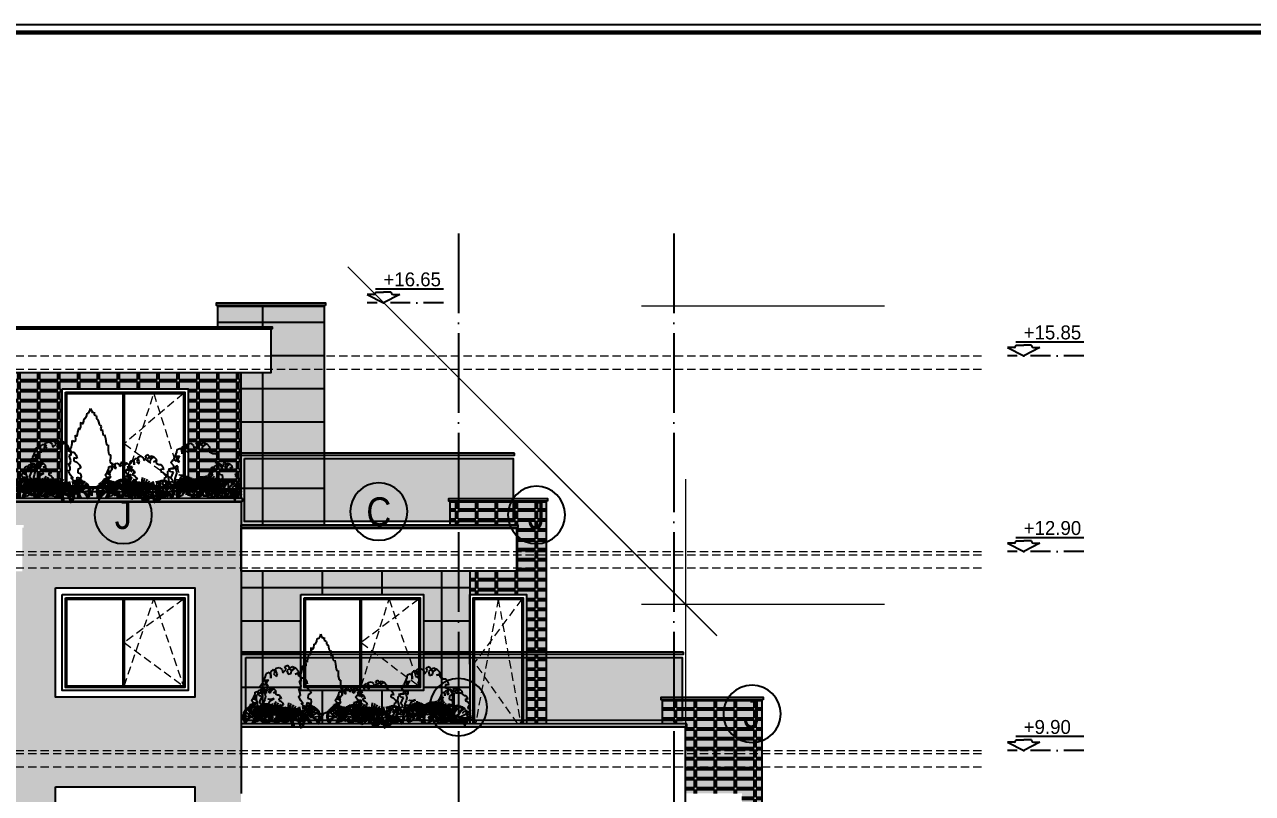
# Model space of a CAD drawing. Extents: x 9615146 to 9672346, y 4699603 to 4705703.
# Drawn here: x 9653830 to 9655681, y 4701444 to 4702603 of the extents above; entities that cross this region are included whole.
import ezdxf
from ezdxf.enums import TextEntityAlignment as Align

# ---------------------------------------------------------------- set-up
doc = ezdxf.new("R2010")
doc.units = 0
doc.header["$LTSCALE"] = 0.5
doc.header["$MEASUREMENT"] = 0
for name, pattern in [('ACAD_ISO04W100', [30, 24, -3, 0, -3]), ('DASHED', [0.75, 0.5, -0.25]), ('OSI1000', [5, 3, -1, 0, -1])]:
    doc.linetypes.add(name, pattern=pattern)
doc.layers.get('0').update_dxf_attribs({"color": 251, "linetype": 'CONTINUOUS'})
for name, color, linetype in [('_axis', 1, 'ACAD_ISO04W100'), ('_dimension_evel', 4, 'CONTINUOUS'), ('_hatch', 9, 'CONTINUOUS'), ('_hatch_construction', 252, 'CONTINUOUS'), ('_table', 3, 'CONTINUOUS'), ('_text_spesif_window', 41, 'CONTINUOUS'), ('_view', 3, 'CONTINUOUS'), ('_vista', 75, 'CONTINUOUS'), ('fasadi', 147, 'CONTINUOUS')]:
    doc.layers.add(name, color=color, linetype=linetype)
doc.layers.add('_punk', color=8, linetype='DASHED', lineweight=9)
doc.layers.add('_section', color=3, linetype='CONTINUOUS', lineweight=18)
doc.styles.add('HEB1', font='', dxfattribs={"width": 0.8, "oblique": 17})
doc.styles.get('HEB1').set_extended_font_data('HebarU Cyr')
pattern_1 = [(0, (3, 0), (30, 15), [27, -3]), (0, (3, 3), (30, 15), [27, -3]), (90, (3, 3), (-30, 15), [12, -3]), (90, (0, 3), (-30, 15), [12, -3])]

# ---------------------------------------------------------------- blocks, each defined once
blk = doc.blocks.new('rtyre')
at = {"layer": '_dimension_evel', "ltscale": 20}
for p, q in [((-21.1, 37.8), (161.6, 37.8)), ((-26, 21.9), (-43.7, 21.9)), ((-43.7, 21.9), (0, 0)), ((-21.1, 28.3), (-21.1, 26.8)), ((-21.1, 28.3), (0, 28.3)), ((21.1, 28.3), (0, 28.3)), ((43.7, 21.9), (0, 0)), ((21.1, 28.3), (21.1, 26.8)), ((26, 21.9), (43.7, 21.9))]:
    blk.add_line(p, q, dxfattribs=at)
for centre, major_axis, start_param, end_param in [((-26, 26.8), (3.46, 3.46), 3.926991, 5.497787), ((26, 26.8), (-3.46, 3.46), 0.785398, 2.356194)]:
    blk.add_ellipse(centre, major_axis=major_axis, ratio=1, start_param=start_param, end_param=end_param, dxfattribs=at)
at = {"layer": '_dimension_evel', "linetype": 'OSI1000', "ltscale": 20, "style": 'HEB1', "oblique": 360, "width": 0.8, "flags": 1}
blk.add_attdef('+12.50', (0, 44.2), '', height=42, rotation=360, dxfattribs=at)
blk = doc.blocks.new('TREE8-E')
for p, q in [((-11.26, 6.78), (-12.51, 7.9)), ((-10.72, 7.44), (-11.79, 8.73)), ((-10.09, 8), (-10.95, 9.45)), ((-8.04, 4.03), (-10.82, 7.5)), ((-8.62, 6.91), (-10, 10.02)), ((-7.19, 7.05), (-8.98, 10.44)), ((-7.42, 8.84), (-7.9, 10.7)), ((-7.42, 8.84), (-6.79, 10.78)), ((-6.94, 5.39), (-7.42, 8.84)), ((-6.94, 5.39), (-4.62, 10.43)), ((-6.11, 9.06), (-5.69, 10.69)), ((-4.54, 6.64), (-4.45, 8.81)), ((-4.45, 8.81), (-3.55, 10.05)), ((-4.32, 6), (-3.61, 8.28)), ((-3.61, 8.28), (-2.65, 9.42)), ((-3.37, 7.39), (-2.35, 9.19)), ((-3.33, 0.76), (0.33, 8.32)), ((-2.38, 7.14), (-1.43, 8.96)), ((0.67, 4.77), (0.71, 7.98)), ((3.03, 4.83), (1.24, 7.41)), ((4.3, 4.6), (2.6, 8.27)), ((4.87, 5.91), (4.09, 8.87)), ((6, 5.26), (5.67, 9.21)), ((6.98, 6.04), (7.28, 9.27)), ((-12.21, 3.59), (-13.88, 3.75)), ((-12.16, 4.44), (-13.79, 4.86)), ((-6.22, 4.47), (-13.79, 2.65)), ((-11.9, 1.94), (-13.54, 1.57)), ((-8.62, 3.89), (-13.52, 5.93)), ((-9.89, 3.59), (-13.12, 0.55)), ((-11.68, 6.05), (-13.1, 6.95)), ((-6.86, -0.04), (-8.75, 0.93)), ((-6.43, 0.55), (-8.23, 1.68)), ((-5.95, 1.11), (-7.65, 2.39)), ((-5.43, 1.62), (-7.01, 3.05)), ((-2.76, 0.04), (-6.94, 5.39)), ((-4.86, 2.09), (-6.31, 3.65)), ((-4.25, 2.5), (-5.56, 4.18)), ((-3.61, 2.86), (-4.77, 4.65)), ((-3.26, 2.93), (-4.54, 6.64)), ((-4.11, 1.77), (-3.26, 2.93)), ((-2.44, 3.89), (-3.37, 7.39)), ((-1.73, 4.24), (-2.38, 7.14)), ((-0.38, 3.93), (-1.32, 6.6)), ((-0.38, 3.93), (0.43, 6.59)), ((1.9, 3.05), (-0.38, 3.93)), ((8.96, 0.42), (0.67, 4.77)), ((1.23, 4.49), (1.23, 6.45)), ((3.35, 0.5), (1.38, 0.37)), ((3.43, 0.97), (1.45, 1.05)), ((3.55, 1.44), (1.59, 1.72)), ((3.72, 1.88), (1.8, 2.37)), ((3.93, 2.31), (1.9, 3.05)), ((4.83, 3.42), (3.03, 4.83)), ((5.2, 3.72), (4.3, 4.6)), ((6.86, 2.61), (4.33, 5.51)), ((6.02, 4.2), (4.87, 5.91)), ((6.46, 4.38), (6, 5.26)), ((9.16, 0.67), (6.19, 6.34)), ((7.4, 4.58), (6.98, 6.04)), ((8.33, 3.11), (7.54, 6.56)), ((7.99, 2.91), (9.73, 4.22)), ((8.35, 4.58), (8.22, 6.56)), ((8.64, 0.04), (12.5, 4.67)), ((8.82, 4.51), (8.9, 6.49)), ((9.28, 4.39), (9.57, 6.35)), ((9.73, 4.22), (10.22, 6.14)), ((10.16, 4.01), (10.84, 5.86)), ((10.56, 3.75), (11.43, 5.52)), ((10.93, 3.45), (11.99, 5.12)), ((11.57, 2.74), (12.95, 4.16)), ((11.84, 2.34), (13.36, 3.61)), ((12.05, 1.92), (13.7, 3.02)), ((12.23, 1.47), (13.98, 2.4)), ((12.35, 1.01), (14.19, 1.75)), ((12.43, 0.54), (14.34, 1.08))]:
    blk.add_line(p, q)
blk = doc.blocks.new('_TREE16')
for p, q in [((-29.4, 140.7), (-30.9, 132.4)), ((-30.9, 132.4), (-21.1, 131.8)), ((-28.8, 135.5), (-29.9, 127.2)), ((-22.1, 148.4), (-29.4, 140.7)), ((-21.1, 131.8), (-28.8, 135.5)), ((-13.8, 152), (-22.1, 148.4)), ((-11.8, 141.7), (-20, 147.4)), ((-20, 147.4), (-12.3, 141.7)), ((-4.5, 146.9), (-13.8, 152)), ((-12.3, 141.7), (-4.5, 146.9)), ((-10.2, 133.9), (-11.8, 141.7)), ((-2.4, 131.4), (-10.2, 133.9)), ((-1.4, 155.7), (-7.1, 147.9)), ((-7.1, 147.9), (0.7, 140.7)), ((0.7, 140.7), (-2.4, 131.4)), ((6.3, 152), (-1.4, 155.7)), ((2.7, 144.3), (6.3, 152)), ((11.5, 135.5), (2.7, 144.3)), ((13.6, 144.3), (11.5, 135.5)), ((21.9, 150), (13.6, 144.3)), ((30.2, 147.9), (21.9, 150)), ((26.5, 133.4), (34.8, 139.6)), ((29.1, 125.1), (26.5, 133.4)), ((36.9, 144.3), (28.6, 140.1)), ((28.6, 140.1), (36.9, 132.4)), ((36.9, 132.4), (29.1, 125.1)), ((34.8, 139.6), (30.2, 147.9)), ((44.6, 138.1), (36.9, 144.3)), ((44.6, 130.3), (44.6, 138.1)), ((48.8, 137), (44.6, 128.8)), ((57.1, 133.4), (48.8, 137)), ((58.1, 125.6), (57.1, 133.4)), ((-51.6, 114.3), (-53.7, 105.4)), ((-53.7, 105.4), (-45.4, 107)), ((-44.8, 99.2), (-53.1, 95.6)), ((-46.4, 122), (-51.6, 114.3)), ((-38.7, 122), (-46.4, 122)), ((-45.4, 107), (-44.8, 99.2)), ((-29.9, 127.2), (-38.7, 122)), ((44.1, 121), (44.6, 130.3)), ((44.6, 128.8), (44.1, 121)), ((60.1, 115.3), (50.8, 116.3)), ((50.8, 116.3), (56, 108)), ((51.4, 98.7), (56.5, 107)), ((59.1, 103.9), (51.4, 98.7)), ((56, 108), (63.8, 101.3)), ((56.5, 107), (60.1, 115.3)), ((61.7, 116.9), (58.1, 125.6)), ((67.9, 106.5), (59.1, 103.9)), ((65.3, 109.1), (61.7, 116.9)), ((63.8, 101.3), (65.3, 109.1)), ((74.1, 98.2), (67.9, 106.5)), ((-60.4, 87.8), (-64, 80.1)), ((-64, 80.1), (-56.3, 75.9)), ((-55.7, 67.1), (-63.5, 64.5)), ((-53.1, 95.6), (-60.4, 87.8)), ((-56.3, 75.9), (-55.7, 67.1)), ((55.5, 80.6), (55.5, 88.4)), ((55.5, 88.4), (63.8, 86.8)), ((63.3, 83.2), (55.5, 80.6)), ((60.7, 79), (58.6, 71.3)), ((58.6, 71.3), (60.7, 63)), ((63.8, 86.8), (60.7, 79)), ((71.6, 82.7), (63.3, 83.2)), ((66.4, 89.4), (74.1, 98.2)), ((66.9, 81.6), (66.4, 89.4)), ((74.6, 81.6), (66.9, 81.6)), ((67.4, 71.8), (75.1, 72.9)), ((71, 64), (67.4, 71.8)), ((79.8, 80.6), (71.6, 82.7)), ((82.4, 73.9), (74.6, 81.6)), ((75.1, 72.9), (79.8, 80.6)), ((82.9, 63), (82.4, 73.9)), ((-61.9, 36.6), (-69.7, 31.4)), ((-61.9, 52.6), (-65, 44.9)), ((-65, 44.9), (-61.9, 36.6)), ((-63.5, 64.5), (-64.5, 56.8)), ((-64.5, 56.8), (-62.4, 49)), ((-62.4, 49), (-53.1, 46.9)), ((-53.7, 55.2), (-61.9, 52.6)), ((-53.1, 46.9), (-53.7, 55.2)), ((20.3, 46.4), (18.3, 37.6)), ((18.3, 37.6), (28.1, 35)), ((28.1, 46.9), (20.3, 46.4)), ((34.3, 38.2), (28.1, 46.9)), ((28.1, 35), (35.8, 37.6)), ((28.6, 29.3), (34.3, 38.2)), ((46.2, 59.9), (35.3, 66.1)), ((35.3, 66.1), (43.6, 63)), ((35.8, 37.6), (40, 46.4)), ((40, 46.4), (50.3, 51.1)), ((43.6, 63), (51.4, 64)), ((44.6, 42.3), (52.4, 50.6)), ((55.5, 38.7), (44.6, 42.3)), ((50.3, 51.1), (46.2, 59.9)), ((55.5, 44.3), (50.8, 36.6)), ((50.8, 36.6), (52.4, 28.8)), ((51.4, 64), (52.4, 65.6)), ((52.4, 50.6), (60.1, 51.1)), ((63.8, 46.4), (55.5, 44.3)), ((63.3, 37.6), (55.5, 38.7)), ((56, 24.7), (63.3, 34)), ((60.1, 51.1), (67.9, 41.3)), ((60.7, 63), (63.8, 55.2)), ((67.9, 41.3), (63.3, 32.4)), ((69.4, 29.9), (63.3, 37.6)), ((63.3, 34), (71.6, 37.1)), ((63.8, 55.2), (63.8, 46.4)), ((68.4, 47.5), (74.6, 55.8)), ((76.7, 45.4), (68.4, 47.5)), ((74.6, 55.8), (71, 64)), ((71.6, 37.1), (78.8, 44.9)), ((85, 38.2), (76.7, 45.4)), ((78.8, 44.9), (79.8, 53.7)), ((79.8, 53.7), (82.9, 63)), ((81.9, 29.9), (85, 38.2)), ((-67.1, 23.1), (-70.2, 13.8)), ((-70.2, 13.8), (-61.9, 15.4)), ((-69.7, 31.4), (-67.1, 23.7)), ((-67.1, 23.7), (-58.8, 30.4)), ((-58.8, 23.1), (-67.1, 23.1)), ((-61.9, 15.4), (-59.9, 23.7)), ((-59.9, 23.7), (-49.5, 20.5)), ((-58.8, 30.4), (-50.5, 29.9)), ((-50.5, 29.9), (-58.8, 23.1)), ((-45.4, 18.5), (-52.1, 10.7)), ((-52.1, 10.7), (-39.7, 4)), ((-49.5, 20.5), (-49, 12.2)), ((-49, 12.2), (-39.2, 17.4)), ((-42.8, 26.3), (-45.4, 18.5)), ((-34.5, 26.3), (-42.8, 26.3)), ((-41.2, 23.7), (-32.9, 24.2)), ((-36.6, 15.9), (-41.2, 23.7)), ((-39.7, 4), (-30.9, 4)), ((-39.2, 17.4), (-29.9, 22.6)), ((-38.1, 8.1), (-36.6, 15.9)), ((-28.3, 13.8), (-38.1, 8.1)), ((-25.7, 17.9), (-34.5, 26.3)), ((-32.9, 24.2), (-24.7, 17.4)), ((-30.9, 4), (-21.1, 7.6)), ((-29.9, 22.6), (-28.3, 13.8)), ((-20, 10.2), (-25.7, 17.9)), ((-24.7, 17.4), (-21.1, 9.2)), ((-21.1, 9.2), (-13.3, 9.7)), ((-21.1, 7.6), (-12.3, 7.6)), ((-20.5, 25.7), (-12.8, 29.9)), ((-12.8, 17.4), (-20.5, 25.7)), ((-12.3, 10.7), (-20, 10.2)), ((-13.3, 9.7), (-4.5, 11.2)), ((-12.8, 29.9), (-5, 27.8)), ((-12.3, 7.6), (-12.8, 17.4)), ((-4.5, 7.1), (-12.3, 10.7)), ((-8.2, 22.6), (-10.2, 14.4)), ((-10.2, 14.4), (-0.9, 12.2)), ((0.1, 20), (-8.2, 22.6)), ((-5, 27.8), (3.3, 25.2)), ((-4.5, 11.2), (0.1, 20)), ((-0.9, 12.2), (-4.5, 4.5)), ((3.8, 10.7), (-4.5, 7.1)), ((-4.5, 4.5), (3.8, 2.4)), ((3.3, 25.2), (11.5, 27.3)), ((13.6, 12.8), (3.8, 10.7)), ((3.8, 2.4), (11.5, 3.5)), ((8.4, 5.5), (16.2, 10.2)), ((11.5, 27.3), (20.8, 29.3)), ((11.5, 3.5), (19.3, 5)), ((13.6, 23.1), (12, 15.4)), ((12, 15.4), (21.3, 8.6)), ((21.9, 21.1), (13.6, 23.1)), ((19.3, 5), (13.6, 12.8)), ((16.2, 10.2), (23.9, 13.3)), ((20.8, 29.3), (28.6, 29.3)), ((21.3, 8.6), (29.6, 10.7)), ((23.9, 13.3), (21.9, 21.1)), ((35.3, 27.3), (27, 27.8)), ((27, 27.8), (36.9, 21.1)), ((29.1, 20), (37.9, 27.3)), ((29.6, 10.7), (29.1, 20)), ((44.1, 24.2), (35.3, 27.3)), ((36.9, 21.1), (48.2, 21.6)), ((37.9, 27.3), (40.5, 18.5)), ((38.4, 14.8), (39.5, 22.6)), ((46.2, 22.1), (38.4, 14.8)), ((39.5, 22.6), (48.2, 22.6)), ((40.5, 18.5), (44.1, 9.2)), ((52.4, 28.8), (44.1, 24.2)), ((44.1, 9.2), (52.4, 6)), ((55.5, 20), (46.2, 22.1)), ((48.2, 21.6), (56, 24.7)), ((48.2, 22.6), (56.5, 20)), ((52.4, 6), (60.7, 12.2)), ((60.7, 12.2), (55.5, 20)), ((56.5, 20), (67.4, 22.1)), ((63.3, 32.4), (73.6, 25.7)), ((67.4, 22.1), (69.4, 29.9)), ((73.6, 25.7), (81.9, 29.9))]:
    blk.add_line(p, q)
blk = doc.blocks.new('_TREE03')
for p, q in [((-7, 1114), (1, 1146)), ((1, 1146), (12, 1114)), ((-126, 957), (-122, 967)), ((-122, 967), (-111, 940)), ((-91, 962), (-84, 1011)), ((-84, 1011), (-61, 1022)), ((-61, 1022), (-49, 1054)), ((-49, 1054), (-45, 1087)), ((-45, 1087), (-26, 1087)), ((-26, 1087), (-7, 1114)), ((12, 1114), (28, 1092)), ((28, 1092), (47, 1098)), ((47, 1098), (47, 1065)), ((47, 1065), (74, 1054)), ((74, 1054), (77, 1033)), ((77, 1033), (77, 1011)), ((77, 1011), (97, 1000)), ((97, 1000), (104, 973)), ((104, 973), (112, 940)), ((-176, 778), (-164, 837)), ((-164, 837), (-149, 892)), ((-149, 892), (-145, 865)), ((-145, 865), (-126, 908)), ((-126, 908), (-126, 957)), ((-111, 940), (-91, 962)), ((112, 940), (124, 924)), ((124, 924), (131, 930)), ((131, 930), (139, 908)), ((139, 908), (131, 881)), ((131, 881), (143, 859)), ((143, 859), (154, 870)), ((154, 870), (158, 843)), ((158, 843), (162, 810)), ((162, 810), (177, 794)), ((177, 794), (185, 805)), ((185, 805), (196, 751)), ((-253, 626), (-241, 686)), ((-241, 729), (-218, 713)), ((-241, 686), (-241, 729)), ((-218, 713), (-191, 729)), ((-195, 799), (-183, 794)), ((-191, 729), (-195, 799)), ((-183, 794), (-176, 778)), ((196, 751), (204, 686)), ((204, 686), (223, 664)), ((223, 664), (231, 669)), ((231, 669), (231, 594)), ((-279, 529), (-260, 545)), ((-256, 463), (-279, 529)), ((-272, 626), (-253, 626)), ((-253, 577), (-272, 626)), ((-260, 545), (-253, 529)), ((-253, 529), (-253, 577)), ((231, 594), (242, 545)), ((242, 545), (262, 539)), ((262, 496), (254, 453)), ((262, 539), (262, 496)), ((-268, 371), (-287, 431)), ((-287, 431), (-268, 415)), ((-287, 323), (-283, 339)), ((-260, 274), (-287, 323)), ((-283, 339), (-264, 339)), ((-268, 415), (-256, 463)), ((-264, 339), (-268, 371)), ((254, 453), (269, 426)), ((281, 344), (258, 317)), ((269, 426), (285, 436)), ((285, 398), (281, 344)), ((285, 436), (285, 398)), ((-229, 230), (-260, 274)), ((-229, 203), (-256, 241)), ((-256, 241), (-229, 230)), ((-176, 187), (-229, 203)), ((-191, 176), (-176, 187)), ((-157, 138), (-191, 176)), ((208, 171), (166, 144)), ((219, 192), (208, 171)), ((265, 252), (219, 192)), ((258, 317), (246, 295)), ((246, 295), (250, 268)), ((250, 268), (265, 252)), ((-84, 117), (-157, 138)), ((-61, 106), (-84, 117)), ((-61, 106), (-33, 98)), ((-33, 98), (-7, 100)), ((-29, 1), (-22, 41)), ((-18, 99), (-22, 41)), ((24, 95), (-7, 100)), ((35, 99), (21, 68)), ((21, 1), (21, 68)), ((58, 106), (24, 95)), ((100, 127), (58, 106)), ((131, 122), (100, 127)), ((166, 144), (131, 122))]:
    blk.add_line(p, q)
blk = doc.blocks.new('fghfdg')
at = {"layer": '_text_spesif_window'}
blk.add_circle((0, 0), 18, dxfattribs=at)
at = {"layer": '_text_spesif_window', "style": 'HEB1', "text_generation_flag": 6, "width": 0.8, "flags": 1}
blk.add_attdef('A', text='', height=18, rotation=180, dxfattribs=at).set_placement((0, -9.23), align=Align.CENTER)

msp = doc.modelspace()

# ---------------------------------------------------------------- hatches: boundary and pattern name
at = {"layer": '_hatch', "ltscale": 30, "true_color": 0x755724}
h = msp.add_hatch(color=27, dxfattribs=at)
h.dxf.hatch_style = 1
h.paths.add_polyline_path([(9654281.44, 4701948.84), (9654161.44, 4701948.84), (9654161.44, 4701853.84), (9654281.44, 4701853.84)], flags=17)
h.paths.add_polyline_path([(9654281.44, 4702178.84), (9654121.44, 4702178.84), (9654121.44, 4702146.84), (9654203.44, 4702146.84), (9654203.44, 4702144.84), (9653813.94, 4702144.84), (9653813.94, 4702143.84), (9654201.44, 4702143.84), (9654201.44, 4702078.84), (9654156.44, 4702078.84), (9654156.44, 4701956.84), (9654281.44, 4701956.84)])
h.paths.add_polyline_path([(9654281.44, 4701953.84), (9654156.44, 4701953.84), (9654156.44, 4701888.84), (9654158.44, 4701888.84), (9654158.44, 4701884.84), (9653813.94, 4701884.84), (9653813.94, 4701883.84), (9654156.44, 4701883.84), (9654156.44, 4701848.84), (9654281.44, 4701848.84), (9654281.44, 4701853.84), (9654161.44, 4701853.84), (9654161.44, 4701948.84), (9654281.44, 4701948.84)])
at = {"layer": '_hatch', "ltscale": 30, "true_color": 0xb97b1d}
h = msp.add_hatch(color=32, dxfattribs=at)
h.dxf.hatch_style = 1
h.paths.add_polyline_path([(9654156.44, 4702078.84), (9653813.94, 4702078.84), (9653813.94, 4701888.84), (9654156.44, 4701888.84), (9654156.44, 4701953.84), (9654154.44, 4701953.84), (9654154.44, 4701956.84), (9654156.44, 4701956.84)])
h.paths.add_polyline_path([(9654076.44, 4701898.84), (9653886.44, 4701898.84), (9653886.44, 4702053.84), (9654076.44, 4702053.84)], flags=16)
h.paths.add_polyline_path([(9654071.44, 4701903.84), (9653891.44, 4701903.84), (9653891.44, 4702048.84), (9654071.44, 4702048.84)], flags=0)
h.paths.add_polyline_path([(9654069.44, 4701905.84), (9653893.44, 4701905.84), (9653893.44, 4702046.84), (9654069.44, 4702046.84)], flags=0)
h.paths.add_polyline_path([(9653813.94, 4702078.84), (9653129.88, 4702078.84), (9653129.88, 4701956.84), (9653186.44, 4701956.84), (9653186.44, 4702053.84), (9653486.44, 4702053.84), (9653486.44, 4701956.84), (9653551.44, 4701956.84), (9653551.44, 4702053.84), (9653741.44, 4702053.84), (9653741.44, 4701956.84), (9653793.44, 4701956.84), (9653793.44, 4701952.84), (9653741.44, 4701952.84), (9653741.44, 4701948.84), (9653791.44, 4701948.84), (9653791.44, 4701853.84), (9653486.44, 4701853.84), (9653486.44, 4701848.84), (9653796.44, 4701848.84), (9653796.44, 4701883.84), (9653813.94, 4701883.84), (9653813.94, 4701884.84), (9653794.44, 4701884.84), (9653794.44, 4701888.84), (9653813.94, 4701888.84)])
h.paths.add_polyline_path([(9653791.44, 4701948.84), (9653741.44, 4701948.84), (9653741.44, 4701898.84), (9653551.44, 4701898.84), (9653551.44, 4701948.84), (9653486.44, 4701948.84), (9653486.44, 4701853.84), (9653791.44, 4701853.84)], flags=16)
h.paths.add_polyline_path([(9653551.44, 4701952.84), (9653486.44, 4701952.84), (9653486.44, 4701948.84), (9653551.44, 4701948.84)], flags=17)
h.paths.add_polyline_path([(9653186.44, 4701952.84), (9653129.88, 4701952.84), (9653129.88, 4701948.84), (9653186.44, 4701948.84)], flags=17)
h.paths.add_polyline_path([(9653186.44, 4701948.84), (9653129.88, 4701948.84), (9653129.88, 4701853.84), (9653186.44, 4701853.84)], flags=17)
h.paths.add_polyline_path([(9653186.44, 4701853.84), (9653129.88, 4701853.84), (9653129.88, 4701848.84), (9653186.44, 4701848.84)], flags=17)
h = msp.add_hatch(color=32, dxfattribs=at)
h.dxf.hatch_style = 1
h.paths.add_polyline_path([(9654086.44, 4701753.84), (9654086.44, 4701588.84), (9653876.44, 4701588.84), (9653876.44, 4701753.84)], flags=16)
h.paths.add_polyline_path([(9654076.44, 4701743.84), (9654076.44, 4701598.84), (9653886.44, 4701598.84), (9653886.44, 4701743.84)], flags=0)
h.paths.add_polyline_path([(9654071.44, 4701738.84), (9654071.44, 4701603.84), (9653891.44, 4701603.84), (9653891.44, 4701738.84)], flags=0)
h.paths.add_polyline_path([(9654069.44, 4701736.84), (9654069.44, 4701605.84), (9653893.44, 4701605.84), (9653893.44, 4701736.84)], flags=0)
h.paths.add_polyline_path([(9654086.44, 4701453.84), (9654086.44, 4701288.84), (9653876.44, 4701288.84), (9653876.44, 4701453.84)], flags=16)
h.paths.add_polyline_path([(9654076.44, 4701443.84), (9654076.44, 4701298.84), (9653886.44, 4701298.84), (9653886.44, 4701443.84)], flags=0)
h.paths.add_polyline_path([(9654071.44, 4701438.84), (9654071.44, 4701303.84), (9653891.44, 4701303.84), (9653891.44, 4701438.84)], flags=0)
h.paths.add_polyline_path([(9654069.44, 4701436.84), (9654069.44, 4701305.84), (9653893.44, 4701305.84), (9653893.44, 4701436.84)], flags=0)
h.paths.add_polyline_path([(9654086.44, 4701153.84), (9654086.44, 4700988.84), (9653876.44, 4700988.84), (9653876.44, 4701153.84)], flags=16)
h.paths.add_polyline_path([(9654076.44, 4701143.84), (9654076.44, 4700998.84), (9653886.44, 4700998.84), (9653886.44, 4701143.84)], flags=0)
h.paths.add_polyline_path([(9654071.44, 4701138.84), (9654071.44, 4701003.84), (9653891.44, 4701003.84), (9653891.44, 4701138.84)], flags=0)
h.paths.add_polyline_path([(9654069.44, 4701136.84), (9654069.44, 4701005.84), (9653893.44, 4701005.84), (9653893.44, 4701136.84)], flags=0)
h.paths.add_polyline_path([(9654086.44, 4700853.84), (9654086.44, 4700688.84), (9653876.44, 4700688.84), (9653876.44, 4700853.84)], flags=16)
h.paths.add_polyline_path([(9654076.44, 4700843.84), (9654076.44, 4700698.84), (9653886.44, 4700698.84), (9653886.44, 4700843.84)], flags=0)
h.paths.add_polyline_path([(9654071.44, 4700838.84), (9654071.44, 4700703.84), (9653891.44, 4700703.84), (9653891.44, 4700838.84)], flags=0)
h.paths.add_polyline_path([(9654069.44, 4700836.84), (9654069.44, 4700705.84), (9653893.44, 4700705.84), (9653893.44, 4700836.84)], flags=0)
h.paths.add_polyline_path([(9654086.44, 4700553.84), (9654086.44, 4700388.84), (9653876.44, 4700388.84), (9653876.44, 4700553.84)], flags=16)
h.paths.add_polyline_path([(9654076.44, 4700543.84), (9654076.44, 4700398.84), (9653886.44, 4700398.84), (9653886.44, 4700543.84)], flags=0)
h.paths.add_polyline_path([(9654071.44, 4700538.84), (9654071.44, 4700403.84), (9653891.44, 4700403.84), (9653891.44, 4700538.84)], flags=0)
h.paths.add_polyline_path([(9654069.44, 4700536.84), (9654069.44, 4700405.84), (9653893.44, 4700405.84), (9653893.44, 4700536.84)], flags=0)
h.paths.add_polyline_path([(9653796.44, 4701848.84), (9653813.94, 4701848.84), (9653813.94, 4701883.84), (9653796.44, 4701883.84)])
h.paths.add_polyline_path([(9653796.44, 4700278.84), (9653813.94, 4700278.84), (9653813.94, 4701778.84), (9653796.44, 4701778.84)])
h.paths.add_polyline_path([(9654149.49, 4700714.84), (9654124.44, 4700714.84), (9654124.44, 4700718.84), (9654156.44, 4700718.84), (9654156.44, 4700868.84), (9654126.44, 4700868.84), (9654126.44, 4701014.84), (9654124.44, 4701014.84), (9654124.44, 4701018.84), (9654156.44, 4701018.84), (9654156.44, 4701023.84), (9654136.44, 4701023.84), (9654136.44, 4701026.84), (9654156.44, 4701026.84), (9654156.44, 4701143.84), (9654156.44, 4701168.84), (9654126.44, 4701168.84), (9654126.44, 4701314.84), (9654124.44, 4701314.84), (9654124.44, 4701318.84), (9654156.44, 4701318.84), (9654156.44, 4701323.84), (9654136.44, 4701323.84), (9654136.44, 4701326.84), (9654156.44, 4701326.84), (9654156.44, 4701443.84), (9654156.44, 4701883.84), (9653813.94, 4701883.84), (9653813.94, 4701848.84), (9653828.44, 4701848.84), (9653828.44, 4701844.84), (9653826.44, 4701844.84), (9653826.44, 4701778.84), (9653813.94, 4701778.84), (9653813.94, 4700278.84), (9654126.44, 4700278.84), (9654126.44, 4700413.84), (9654151.49, 4700413.84), (9654151.49, 4700414.84), (9654149.49, 4700414.84), (9654124.44, 4700414.84), (9654124.44, 4700418.84), (9654156.44, 4700418.84), (9654156.44, 4700568.84), (9654126.44, 4700568.84), (9654126.44, 4700713.84), (9654151.49, 4700713.84), (9654151.49, 4700714.84)])
h = msp.add_hatch(color=32, dxfattribs=at)
h.dxf.hatch_style = 1
h.paths.add_polyline_path([(9654616.44, 4701883.84), (9654566.44, 4701883.84), (9654566.44, 4701853.84), (9654483.94, 4701853.84), (9654483.94, 4701848.84), (9654573.44, 4701848.84), (9654573.44, 4701844.84), (9654483.94, 4701844.84), (9654483.94, 4701843.84), (9654571.44, 4701843.84), (9654571.44, 4701778.84), (9654501.44, 4701778.84), (9654501.44, 4701743.84), (9654586.44, 4701743.84), (9654586.44, 4701656.84), (9654616.44, 4701656.84)])
h.paths.add_polyline_path([(9654566.44, 4701853.84), (9654566.44, 4701883.84), (9654483.94, 4701883.84), (9654483.94, 4701853.84)])
h.paths.add_polyline_path([(9654471.44, 4701853.84), (9654483.94, 4701853.84), (9654483.94, 4701883.84), (9654471.44, 4701883.84)])
h.paths.add_polyline_path([(9654483.94, 4701848.84), (9654483.94, 4701853.84), (9654471.44, 4701853.84), (9654471.44, 4701848.84)])
h.paths.add_polyline_path([(9654586.44, 4701653.84), (9654586.44, 4701648.84), (9654616.44, 4701648.84), (9654616.44, 4701653.84)])
h.paths.add_polyline_path([(9654586.44, 4701648.84), (9654586.44, 4701553.84), (9654616.44, 4701553.84), (9654616.44, 4701648.84)])
h.paths.add_polyline_path([(9654586.44, 4701553.84), (9654586.44, 4701548.84), (9654616.44, 4701548.84), (9654616.44, 4701553.84)])
at = {"layer": '_hatch', "ltscale": 30, "true_color": 0x755724}
h = msp.add_hatch(color=27, dxfattribs=at)
h.dxf.hatch_style = 1
h.paths.add_polyline_path([(9654246.44, 4701743.84), (9654431.44, 4701743.84), (9654431.44, 4701656.84), (9654483.94, 4701656.84), (9654483.94, 4701778.84), (9654156.44, 4701778.84), (9654156.44, 4701656.84), (9654246.44, 4701656.84)])
h.paths.add_polyline_path([(9654501.44, 4701778.84), (9654483.94, 4701778.84), (9654483.94, 4701656.84), (9654501.44, 4701656.84)])
h.paths.add_polyline_path([(9654246.44, 4701648.84), (9654163.44, 4701648.84), (9654163.44, 4701553.84), (9654483.94, 4701553.84), (9654483.94, 4701648.84), (9654431.44, 4701648.84), (9654431.44, 4701598.84), (9654246.44, 4701598.84)])
h.paths.add_polyline_path([(9654163.44, 4701648.84), (9654246.44, 4701648.84), (9654246.44, 4701653.84), (9654156.44, 4701653.84), (9654156.44, 4701548.84), (9654483.94, 4701548.84), (9654483.94, 4701553.84), (9654163.44, 4701553.84)])
h.paths.add_polyline_path([(9654501.44, 4701648.84), (9654483.94, 4701648.84), (9654483.94, 4701553.84), (9654501.44, 4701553.84)])
h.paths.add_polyline_path([(9654501.44, 4701648.84), (9654501.44, 4701653.84), (9654483.94, 4701653.84), (9654483.94, 4701648.84)])
h.paths.add_polyline_path([(9654483.94, 4701648.84), (9654483.94, 4701653.84), (9654431.44, 4701653.84), (9654431.44, 4701648.84)])
h.paths.add_polyline_path([(9654483.94, 4701553.84), (9654483.94, 4701548.84), (9654501.44, 4701548.84), (9654501.44, 4701553.84)])
at = {"layer": '_hatch', "ltscale": 30, "true_color": 0xb97b1d}
h = msp.add_hatch(color=32, dxfattribs=at)
h.dxf.hatch_style = 1
h.paths.add_polyline_path([(9654941.44, 4701583.84), (9654821.44, 4701583.84), (9654821.44, 4701553.84), (9654808.94, 4701553.84), (9654808.94, 4701548.84), (9654828.44, 4701548.84), (9654828.44, 4701544.84), (9654808.94, 4701544.84), (9654808.94, 4701543.84), (9654826.44, 4701543.84), (9654826.44, 4701443.84), (9654911.44, 4701443.84), (9654911.44, 4701331.84), (9654941.44, 4701331.84)])
h.paths.add_polyline_path([(9654821.44, 4701583.84), (9654808.94, 4701583.84), (9654808.94, 4701553.84), (9654821.44, 4701553.84)])
h.paths.add_polyline_path([(9654808.94, 4701583.84), (9654791.44, 4701583.84), (9654791.44, 4701553.84), (9654808.94, 4701553.84)])
h.paths.add_polyline_path([(9654808.94, 4701553.84), (9654791.44, 4701553.84), (9654791.44, 4701548.84), (9654808.94, 4701548.84)])
h.paths.add_polyline_path([(9654941.44, 4701327.84), (9654911.44, 4701327.84), (9654911.44, 4701318.84), (9654941.44, 4701318.84)])
at = {"layer": '_hatch_construction', "ltscale": 40}
h = msp.add_hatch(dxfattribs=at)
h.set_pattern_fill('EGGCRATE', color=250, scale=30, style=0, pattern_type=2)
h.set_pattern_definition(pattern_1)
h.paths.add_polyline_path([(9654156.44, 4702078.84), (9653813.94, 4702078.84), (9653813.94, 4701888.84), (9654156.44, 4701888.84), (9654156.44, 4701953.84), (9654154.44, 4701953.84), (9654154.44, 4701956.84), (9654156.44, 4701956.84)])
h.paths.add_polyline_path([(9654076.44, 4701898.84), (9653886.44, 4701898.84), (9653886.44, 4702053.84), (9654076.44, 4702053.84)], flags=16)
h.paths.add_polyline_path([(9654071.44, 4701903.84), (9653891.44, 4701903.84), (9653891.44, 4702048.84), (9654071.44, 4702048.84)], flags=0)
h.paths.add_polyline_path([(9654069.44, 4701905.84), (9653893.44, 4701905.84), (9653893.44, 4702046.84), (9654069.44, 4702046.84)], flags=0)
h.paths.add_polyline_path([(9653813.94, 4702078.84), (9653129.88, 4702078.84), (9653129.88, 4701956.84), (9653186.44, 4701956.84), (9653186.44, 4702053.84), (9653486.44, 4702053.84), (9653486.44, 4701956.84), (9653551.44, 4701956.84), (9653551.44, 4702053.84), (9653741.44, 4702053.84), (9653741.44, 4701956.84), (9653793.44, 4701956.84), (9653793.44, 4701952.84), (9653741.44, 4701952.84), (9653741.44, 4701948.84), (9653791.44, 4701948.84), (9653791.44, 4701853.84), (9653486.44, 4701853.84), (9653486.44, 4701848.84), (9653796.44, 4701848.84), (9653796.44, 4701883.84), (9653813.94, 4701883.84), (9653813.94, 4701884.84), (9653794.44, 4701884.84), (9653794.44, 4701888.84), (9653813.94, 4701888.84)])
h.paths.add_polyline_path([(9653791.44, 4701948.84), (9653741.44, 4701948.84), (9653741.44, 4701898.84), (9653551.44, 4701898.84), (9653551.44, 4701948.84), (9653486.44, 4701948.84), (9653486.44, 4701853.84), (9653791.44, 4701853.84)], flags=16)
h.paths.add_polyline_path([(9653551.44, 4701952.84), (9653486.44, 4701952.84), (9653486.44, 4701948.84), (9653551.44, 4701948.84)], flags=17)
h.paths.add_polyline_path([(9653186.44, 4701952.84), (9653129.88, 4701952.84), (9653129.88, 4701948.84), (9653186.44, 4701948.84)], flags=17)
h.paths.add_polyline_path([(9653186.44, 4701948.84), (9653129.88, 4701948.84), (9653129.88, 4701853.84), (9653186.44, 4701853.84)], flags=17)
h.paths.add_polyline_path([(9653186.44, 4701853.84), (9653129.88, 4701853.84), (9653129.88, 4701848.84), (9653186.44, 4701848.84)], flags=17)
h = msp.add_hatch(dxfattribs=at)
h.set_pattern_fill('EGGCRATE,_O', color=250, scale=30, pattern_type=2)
h.set_pattern_definition(pattern_1)
h.paths.add_polyline_path([(9654086.44, 4701753.84), (9654086.44, 4701588.84), (9653876.44, 4701588.84), (9653876.44, 4701753.84)], flags=16)
h.paths.add_polyline_path([(9654076.44, 4701743.84), (9654076.44, 4701598.84), (9653886.44, 4701598.84), (9653886.44, 4701743.84)], flags=0)
h.paths.add_polyline_path([(9654071.44, 4701738.84), (9654071.44, 4701603.84), (9653891.44, 4701603.84), (9653891.44, 4701738.84)], flags=0)
h.paths.add_polyline_path([(9654069.44, 4701736.84), (9654069.44, 4701605.84), (9653893.44, 4701605.84), (9653893.44, 4701736.84)], flags=0)
h.paths.add_polyline_path([(9654086.44, 4701453.84), (9654086.44, 4701288.84), (9653876.44, 4701288.84), (9653876.44, 4701453.84)], flags=16)
h.paths.add_polyline_path([(9654076.44, 4701443.84), (9654076.44, 4701298.84), (9653886.44, 4701298.84), (9653886.44, 4701443.84)], flags=0)
h.paths.add_polyline_path([(9654071.44, 4701438.84), (9654071.44, 4701303.84), (9653891.44, 4701303.84), (9653891.44, 4701438.84)], flags=0)
h.paths.add_polyline_path([(9654069.44, 4701436.84), (9654069.44, 4701305.84), (9653893.44, 4701305.84), (9653893.44, 4701436.84)], flags=0)
h.paths.add_polyline_path([(9654086.44, 4701153.84), (9654086.44, 4700988.84), (9653876.44, 4700988.84), (9653876.44, 4701153.84)], flags=16)
h.paths.add_polyline_path([(9654076.44, 4701143.84), (9654076.44, 4700998.84), (9653886.44, 4700998.84), (9653886.44, 4701143.84)], flags=0)
h.paths.add_polyline_path([(9654071.44, 4701138.84), (9654071.44, 4701003.84), (9653891.44, 4701003.84), (9653891.44, 4701138.84)], flags=0)
h.paths.add_polyline_path([(9654069.44, 4701136.84), (9654069.44, 4701005.84), (9653893.44, 4701005.84), (9653893.44, 4701136.84)], flags=0)
h.paths.add_polyline_path([(9654086.44, 4700853.84), (9654086.44, 4700688.84), (9653876.44, 4700688.84), (9653876.44, 4700853.84)], flags=16)
h.paths.add_polyline_path([(9654076.44, 4700843.84), (9654076.44, 4700698.84), (9653886.44, 4700698.84), (9653886.44, 4700843.84)], flags=0)
h.paths.add_polyline_path([(9654071.44, 4700838.84), (9654071.44, 4700703.84), (9653891.44, 4700703.84), (9653891.44, 4700838.84)], flags=0)
h.paths.add_polyline_path([(9654069.44, 4700836.84), (9654069.44, 4700705.84), (9653893.44, 4700705.84), (9653893.44, 4700836.84)], flags=0)
h.paths.add_polyline_path([(9654086.44, 4700553.84), (9654086.44, 4700388.84), (9653876.44, 4700388.84), (9653876.44, 4700553.84)], flags=16)
h.paths.add_polyline_path([(9654076.44, 4700543.84), (9654076.44, 4700398.84), (9653886.44, 4700398.84), (9653886.44, 4700543.84)], flags=0)
h.paths.add_polyline_path([(9654071.44, 4700538.84), (9654071.44, 4700403.84), (9653891.44, 4700403.84), (9653891.44, 4700538.84)], flags=0)
h.paths.add_polyline_path([(9654069.44, 4700536.84), (9654069.44, 4700405.84), (9653893.44, 4700405.84), (9653893.44, 4700536.84)], flags=0)
h.paths.add_polyline_path([(9653796.44, 4701848.84), (9653813.94, 4701848.84), (9653813.94, 4701883.84), (9653796.44, 4701883.84)])
h.paths.add_polyline_path([(9653796.44, 4700278.84), (9653813.94, 4700278.84), (9653813.94, 4701778.84), (9653796.44, 4701778.84)])
h.paths.add_polyline_path([(9654149.49, 4700714.84), (9654124.44, 4700714.84), (9654124.44, 4700718.84), (9654156.44, 4700718.84), (9654156.44, 4700868.84), (9654126.44, 4700868.84), (9654126.44, 4701014.84), (9654124.44, 4701014.84), (9654124.44, 4701018.84), (9654156.44, 4701018.84), (9654156.44, 4701023.84), (9654136.44, 4701023.84), (9654136.44, 4701026.84), (9654156.44, 4701026.84), (9654156.44, 4701143.84), (9654156.44, 4701168.84), (9654126.44, 4701168.84), (9654126.44, 4701314.84), (9654124.44, 4701314.84), (9654124.44, 4701318.84), (9654156.44, 4701318.84), (9654156.44, 4701323.84), (9654136.44, 4701323.84), (9654136.44, 4701326.84), (9654156.44, 4701326.84), (9654156.44, 4701443.84), (9654156.44, 4701883.84), (9653813.94, 4701883.84), (9653813.94, 4701848.84), (9653828.44, 4701848.84), (9653828.44, 4701844.84), (9653826.44, 4701844.84), (9653826.44, 4701778.84), (9653813.94, 4701778.84), (9653813.94, 4700278.84), (9654126.44, 4700278.84), (9654126.44, 4700413.84), (9654151.49, 4700413.84), (9654151.49, 4700414.84), (9654149.49, 4700414.84), (9654124.44, 4700414.84), (9654124.44, 4700418.84), (9654156.44, 4700418.84), (9654156.44, 4700568.84), (9654126.44, 4700568.84), (9654126.44, 4700713.84), (9654151.49, 4700713.84), (9654151.49, 4700714.84)])
h = msp.add_hatch(dxfattribs=at)
h.set_pattern_fill('EGGCRATE', color=250, scale=30, style=0, pattern_type=2)
h.set_pattern_definition(pattern_1)
h.paths.add_polyline_path([(9654616.44, 4701883.84), (9654566.44, 4701883.84), (9654566.44, 4701853.84), (9654483.94, 4701853.84), (9654483.94, 4701848.84), (9654573.44, 4701848.84), (9654573.44, 4701844.84), (9654483.94, 4701844.84), (9654483.94, 4701843.84), (9654571.44, 4701843.84), (9654571.44, 4701778.84), (9654501.44, 4701778.84), (9654501.44, 4701743.84), (9654586.44, 4701743.84), (9654586.44, 4701656.84), (9654616.44, 4701656.84)])
h.paths.add_polyline_path([(9654566.44, 4701853.84), (9654566.44, 4701883.84), (9654483.94, 4701883.84), (9654483.94, 4701853.84)])
h.paths.add_polyline_path([(9654471.44, 4701853.84), (9654483.94, 4701853.84), (9654483.94, 4701883.84), (9654471.44, 4701883.84)])
h.paths.add_polyline_path([(9654483.94, 4701848.84), (9654483.94, 4701853.84), (9654471.44, 4701853.84), (9654471.44, 4701848.84)])
h.paths.add_polyline_path([(9654586.44, 4701653.84), (9654586.44, 4701648.84), (9654616.44, 4701648.84), (9654616.44, 4701653.84)])
h.paths.add_polyline_path([(9654586.44, 4701648.84), (9654586.44, 4701553.84), (9654616.44, 4701553.84), (9654616.44, 4701648.84)])
h.paths.add_polyline_path([(9654586.44, 4701553.84), (9654586.44, 4701548.84), (9654616.44, 4701548.84), (9654616.44, 4701553.84)])
h = msp.add_hatch(dxfattribs=at)
h.set_pattern_fill('EGGCRATE', color=250, scale=30, style=0, pattern_type=2)
h.set_pattern_definition(pattern_1)
h.paths.add_polyline_path([(9654941.44, 4701583.84), (9654821.44, 4701583.84), (9654821.44, 4701553.84), (9654808.94, 4701553.84), (9654808.94, 4701548.84), (9654828.44, 4701548.84), (9654828.44, 4701544.84), (9654808.94, 4701544.84), (9654808.94, 4701543.84), (9654826.44, 4701543.84), (9654826.44, 4701443.84), (9654911.44, 4701443.84), (9654911.44, 4701331.84), (9654941.44, 4701331.84)])
h.paths.add_polyline_path([(9654821.44, 4701583.84), (9654808.94, 4701583.84), (9654808.94, 4701553.84), (9654821.44, 4701553.84)])
h.paths.add_polyline_path([(9654808.94, 4701583.84), (9654791.44, 4701583.84), (9654791.44, 4701553.84), (9654808.94, 4701553.84)])
h.paths.add_polyline_path([(9654808.94, 4701553.84), (9654791.44, 4701553.84), (9654791.44, 4701548.84), (9654808.94, 4701548.84)])
h.paths.add_polyline_path([(9654941.44, 4701327.84), (9654911.44, 4701327.84), (9654911.44, 4701318.84), (9654941.44, 4701318.84)])
at = {"layer": 'fasadi', "ltscale": 40}
h = msp.add_hatch(dxfattribs=at)
h.set_pattern_fill('DOTS', color=256, scale=50, style=0)
h.paths.add_polyline_path([(9654161.44, 4701948.84), (9654161.44, 4701853.84), (9654483.94, 4701853.84), (9654483.94, 4701948.84)])
h.paths.add_polyline_path([(9654483.94, 4701853.84), (9654566.44, 4701853.84), (9654566.44, 4701948.84), (9654483.94, 4701948.84)])
h = msp.add_hatch(dxfattribs=at)
h.set_pattern_fill('DOTS', color=256, scale=50, style=0)
h.paths.add_polyline_path([(9654483.94, 4701553.84), (9654483.94, 4701648.84), (9654163.44, 4701648.84), (9654163.44, 4701553.84)])
h = msp.add_hatch(dxfattribs=at)
h.set_pattern_fill('DOTS', color=256, scale=50, style=0)
h.set_pattern_definition([(0, (255, -300), (1.5625, 3.125), [0, -3.125])])
h.paths.add_polyline_path([(9654483.94, 4701648.84), (9654483.94, 4701553.84), (9654821.44, 4701553.84), (9654821.44, 4701648.84)])

# ---------------------------------------------------------------- linework, layer by layer
at = {"layer": '_axis', "ltscale": 10}
for p, q in [((9654483.94, 4702288.08), (9654483.94, 4699845.26)), ((9654808.94, 4702288.08), (9654808.94, 4699845.26))]:
    msp.add_line(p, q, dxfattribs=at)
at = {"layer": '_dimension_evel', "linetype": 'OSI1000', "ltscale": 20}
for p, q in [((9654461.47, 4702183.84), (9654346.54, 4702183.84)), ((9655426.7, 4702103.84), (9655311.77, 4702103.84)), ((9655426.7, 4701808.84), (9655311.77, 4701808.84)), ((9655426.7, 4701508.84), (9655311.77, 4701508.84))]:
    msp.add_line(p, q, dxfattribs=at)
at = {"layer": '_hatch_construction', "color": 250, "ltscale": 40}
for p, q in [((9654188.94, 4702146.84), (9654188.94, 4702178.84)), ((9654281.44, 4702153.84), (9654121.44, 4702153.84)), ((9654188.94, 4702143.84), (9654188.94, 4702144.84)), ((9654281.44, 4702103.84), (9654201.44, 4702103.84)), ((9654188.94, 4701848.84), (9654188.94, 4702078.84)), ((9654281.44, 4702053.84), (9654156.44, 4702053.84)), ((9654281.44, 4702003.84), (9654156.44, 4702003.84)), ((9654281.44, 4701903.84), (9654156.44, 4701903.84)), ((9654188.94, 4701548.84), (9654188.94, 4701778.84)), ((9654278.94, 4701743.84), (9654278.94, 4701778.84)), ((9654368.94, 4701743.84), (9654368.94, 4701778.84)), ((9654458.94, 4701548.84), (9654458.94, 4701778.84)), ((9654501.44, 4701753.84), (9654156.44, 4701753.84)), ((9654246.44, 4701703.84), (9654156.44, 4701703.84)), ((9654501.44, 4701703.84), (9654431.44, 4701703.84)), ((9654246.44, 4701653.84), (9654156.44, 4701653.84)), ((9654501.44, 4701653.84), (9654431.44, 4701653.84)), ((9654246.44, 4701603.84), (9654156.44, 4701603.84)), ((9654501.44, 4701603.84), (9654431.44, 4701603.84)), ((9654278.94, 4701548.84), (9654278.94, 4701598.84)), ((9654368.94, 4701548.84), (9654368.94, 4701598.84))]:
    msp.add_line(p, q, dxfattribs=at)
at = {"layer": '_punk', "ltscale": 50}
for p, q in [((9652241.53, 4702103.84), (9655278.39, 4702103.84)), ((9652241.53, 4702083.84), (9655278.39, 4702083.84)), ((9654069.44, 4702046.84), (9653979.94, 4701971.34)), ((9653979.94, 4701905.84), (9654024.69, 4702046.84)), ((9654024.69, 4702046.84), (9654069.44, 4701905.84)), ((9653979.94, 4701971.34), (9654069.44, 4701905.84)), ((9652241.53, 4701808.84), (9655278.39, 4701808.84)), ((9652241.53, 4701803.84), (9655278.39, 4701803.84)), ((9652241.53, 4701783.84), (9655278.39, 4701783.84)), ((9654069.44, 4701736.84), (9653979.94, 4701671.34)), ((9653979.94, 4701605.84), (9654024.69, 4701736.84)), ((9654024.69, 4701736.84), (9654069.44, 4701605.84)), ((9654424.44, 4701736.84), (9654337.44, 4701671.34)), ((9654337.44, 4701605.84), (9654379.69, 4701736.84)), ((9654379.69, 4701736.84), (9654424.44, 4701605.84)), ((9654579.44, 4701736.84), (9654508.44, 4701641.34)), ((9654543.94, 4701736.84), (9654509.93, 4701548.84)), ((9654543.94, 4701736.84), (9654577.96, 4701548.84)), ((9653979.94, 4701671.34), (9654069.44, 4701605.84)), ((9654337.44, 4701671.34), (9654424.44, 4701605.84)), ((9654573.5, 4701548.84), (9654508.44, 4701641.34)), ((9652241.53, 4701508.84), (9655278.39, 4701508.84)), ((9652241.53, 4701503.84), (9655278.39, 4701503.84)), ((9652241.53, 4701483.84), (9655278.39, 4701483.84))]:
    msp.add_line(p, q, dxfattribs=at)
at = {"layer": '_section', "linetype": 'OSI1000', "ltscale": 20, "const_width": 2}
for points in [[(9654873.72, 4701681.56), (9654317.15, 4702238.13)], [(9655126.79, 4702178.84), (9654759.58, 4702178.84)], [(9654826.44, 4701539.65), (9654826.44, 4701918.03)], [(9655126.79, 4701728.84), (9654759.58, 4701728.84)]]:
    msp.add_lwpolyline(points, dxfattribs=at)
at = {"layer": '_table', "ltscale": 10}
msp.add_lwpolyline([(9651746.03, 4702603.38), (9660046.03, 4702603.38), (9660046.03, 4699603.38), (9651746.03, 4699603.38)], close=True, dxfattribs=at)
at = {"layer": '_table', "ltscale": 10, "const_width": 6.84}
msp.add_lwpolyline([(9651897.71, 4702591.38), (9660034.03, 4702591.38), (9660034.03, 4699615.38), (9651897.71, 4699615.38)], close=True, dxfattribs=at)
at = {"layer": 'fasadi', "ltscale": 40}
for p, q in [((9654156.44, 4701888.84), (9654156.44, 4702078.84)), ((9653977.94, 4702046.84), (9653977.94, 4701905.84)), ((9653979.94, 4702046.84), (9653979.94, 4701905.84)), ((9654501.44, 4701778.84), (9654501.44, 4701548.84)), ((9653977.94, 4701736.84), (9653977.94, 4701605.84)), ((9653979.94, 4701736.84), (9653979.94, 4701605.84)), ((9654335.44, 4701736.84), (9654335.44, 4701605.84)), ((9654337.44, 4701736.84), (9654337.44, 4701605.84))]:
    msp.add_line(p, q, dxfattribs=at)
for points in [[(9654283.44, 4702179.84), (9654119.44, 4702179.84), (9654119.44, 4702183.84), (9654283.44, 4702183.84)], [(9654201.44, 4702143.84), (9652620.98, 4702143.84), (9652620.98, 4702078.84), (9654201.44, 4702078.84)], [(9652621.98, 4702144.84), (9654203.44, 4702144.84), (9654203.44, 4702146.84), (9652621.98, 4702146.84)], [(9653886.44, 4702053.84), (9654076.44, 4702053.84), (9654076.44, 4701898.84), (9653886.44, 4701898.84)], [(9653891.44, 4702048.84), (9654071.44, 4702048.84), (9654071.44, 4701903.84), (9653891.44, 4701903.84)], [(9653893.44, 4702046.84), (9654069.44, 4702046.84), (9654069.44, 4701905.84), (9653893.44, 4701905.84)], [(9654568.44, 4701956.84), (9654154.44, 4701956.84), (9654154.44, 4701953.84), (9654568.44, 4701953.84)], [(9654161.44, 4701948.84), (9654566.44, 4701948.84), (9654566.44, 4701853.84), (9654161.44, 4701853.84)], [(9654158.44, 4701888.84), (9653794.44, 4701888.84), (9653794.44, 4701884.84), (9654158.44, 4701884.84)], [(9654618.44, 4701884.84), (9654469.44, 4701884.84), (9654469.44, 4701888.84), (9654618.44, 4701888.84)], [(9654156.44, 4701848.84), (9654573.44, 4701848.84), (9654573.44, 4701844.84), (9654156.44, 4701844.84)], [(9654571.44, 4701778.84), (9654156.44, 4701778.84), (9654156.44, 4701843.84), (9654571.44, 4701843.84)], [(9653876.44, 4701753.84), (9654086.44, 4701753.84), (9654086.44, 4701588.84), (9653876.44, 4701588.84)], [(9653886.44, 4701743.84), (9654076.44, 4701743.84), (9654076.44, 4701598.84), (9653886.44, 4701598.84)], [(9653891.44, 4701738.84), (9654071.44, 4701738.84), (9654071.44, 4701603.84), (9653891.44, 4701603.84)], [(9653893.44, 4701736.84), (9654069.44, 4701736.84), (9654069.44, 4701605.84), (9653893.44, 4701605.84)], [(9654246.44, 4701743.84), (9654431.44, 4701743.84), (9654431.44, 4701598.84), (9654246.44, 4701598.84)], [(9654251.44, 4701738.84), (9654426.44, 4701738.84), (9654426.44, 4701603.84), (9654251.44, 4701603.84)], [(9654253.44, 4701736.84), (9654424.44, 4701736.84), (9654424.44, 4701605.84), (9654253.44, 4701605.84)], [(9654823.44, 4701656.84), (9654156.44, 4701656.84), (9654156.44, 4701653.84), (9654823.44, 4701653.84)], [(9654163.44, 4701648.84), (9654821.44, 4701648.84), (9654821.44, 4701553.84), (9654163.44, 4701553.84)], [(9654943.44, 4701584.84), (9654789.44, 4701584.84), (9654789.44, 4701588.84), (9654943.44, 4701588.84)], [(9654828.44, 4701548.84), (9654156.44, 4701548.84), (9654156.44, 4701544.84), (9654828.44, 4701544.84)], [(9653876.44, 4701453.84), (9654086.44, 4701453.84), (9654086.44, 4701288.84), (9653876.44, 4701288.84)]]:
    msp.add_lwpolyline(points, close=True, dxfattribs=at)
for points in [[(9654121.44, 4702146.84), (9654121.44, 4702178.84), (9654281.44, 4702178.84), (9654281.44, 4701848.84)], [(9653796.44, 4701848.84), (9653796.44, 4701883.84), (9654156.44, 4701883.84), (9654156.44, 4701443.84)], [(9654471.44, 4701848.84), (9654471.44, 4701883.84), (9654616.44, 4701883.84), (9654616.44, 4701548.84)], [(9654501.44, 4701638.84), (9654501.44, 4701743.84), (9654586.44, 4701743.84), (9654586.44, 4701548.84)], [(9654506.44, 4701548.84), (9654506.44, 4701738.84), (9654581.44, 4701738.84), (9654581.44, 4701548.84)], [(9654508.44, 4701548.84), (9654508.44, 4701736.84), (9654579.44, 4701736.84), (9654579.44, 4701548.84)], [(9654791.44, 4701548.84), (9654791.44, 4701583.84), (9654941.44, 4701583.84), (9654941.44, 4701318.84)], [(9654826.44, 4700073.84), (9654826.44, 4701543.84), (9654156.44, 4701543.84)]]:
    msp.add_lwpolyline(points, dxfattribs=at)

# ---------------------------------------------------------------- block references
at = {"layer": '_dimension_evel', "linetype": 'OSI1000', "ltscale": 20}
ref = msp.add_blockref('rtyre', (9654371, 4702183.84), dxfattribs=dict(at, xscale=0.5600000005215406, yscale=0.5600000005215406, zscale=0.5600000005215406))
ref.add_attrib('+12.50', '+16.65', (9654371, 4702208.61, 0), dxfattribs={"linetype": 'OSI1000', "ltscale": 20, "height": 21})
ref = msp.add_blockref('rtyre', (9655336.23, 4702103.84), dxfattribs=dict(at, xscale=0.5600000005215406, yscale=0.5600000005215406, zscale=0.5600000005215406))
ref.add_attrib('+12.50', '+15.85', (9655336.23, 4702128.61, 0), dxfattribs={"linetype": 'OSI1000', "ltscale": 20, "height": 21})
ref = msp.add_blockref('rtyre', (9655336.23, 4701808.84), dxfattribs=dict(at, xscale=0.5600000005215406, yscale=0.5600000005215406, zscale=0.5600000005215406))
ref.add_attrib('+12.50', '+12.90', (9655336.23, 4701833.61, 0), dxfattribs={"linetype": 'OSI1000', "ltscale": 20, "height": 21})
ref = msp.add_blockref('rtyre', (9655336.23, 4701508.84), dxfattribs=dict(at, xscale=0.5600000023841858, yscale=0.5600000023841858, zscale=0.5600000023841858))
ref.add_attrib('+12.50', '+9.90', (9655336.23, 4701533.61, 0), dxfattribs={"linetype": 'OSI1000', "ltscale": 20, "height": 21})
at = {"layer": '_view'}
ref = msp.add_blockref('fghfdg', (9653978.74, 4701863.84), dxfattribs=dict(at, xscale=-2.399999998509884, yscale=2.400000000372529, zscale=2.4, rotation=180))
ref.add_attrib('A', 'J', dxfattribs={"layer": '_text_spesif_window', "height": 43.2, "rotation": 0, "width": 0.9}).set_placement((9653978.74, 4701863.84), align=Align.MIDDLE)
ref = msp.add_blockref('fghfdg', (9654363.94, 4701868.84), dxfattribs=dict(at, xscale=-2.399999998509884, yscale=2.400000000372529, zscale=2.4, rotation=180))
ref.add_attrib('A', 'C', dxfattribs={"layer": '_text_spesif_window', "height": 43.2, "rotation": 0, "width": 0.9}).set_placement((9654363.94, 4701868.84), align=Align.MIDDLE)
ref = msp.add_blockref('fghfdg', (9654601.62, 4701863.84), dxfattribs=dict(at, xscale=-2.399999998509884, yscale=2.400000000372529, zscale=2.4, rotation=180))
ref.add_attrib('A', 'J', dxfattribs={"layer": '_text_spesif_window', "height": 43.2, "rotation": 0, "width": 0.9}).set_placement((9654601.62, 4701863.84), align=Align.MIDDLE)
ref = msp.add_blockref('fghfdg', (9654483.94, 4701573.84), dxfattribs=dict(at, xscale=-2.399999998509884, yscale=2.400000000372529, zscale=2.4, rotation=180))
ref.add_attrib('A', 'L', dxfattribs={"layer": '_text_spesif_window', "height": 43.2, "rotation": 0, "width": 0.9}).set_placement((9654483.94, 4701573.84), align=Align.MIDDLE)
ref = msp.add_blockref('fghfdg', (9654926.62, 4701563.84), dxfattribs=dict(at, xscale=-2.399999998509884, yscale=2.400000000372529, zscale=2.4, rotation=180))
ref.add_attrib('A', 'J', dxfattribs={"layer": '_text_spesif_window', "height": 43.2, "rotation": 0, "width": 0.9}).set_placement((9654926.62, 4701563.84), align=Align.MIDDLE)
at = {"layer": '_vista', "ltscale": 10}
for name, p, xscale, yscale, zscale, rotation in [('_TREE03', (9653929.25, 4701892.51), 0.1149999983608723, 0.1149999983608723, 0.1149999983608723, 359.9999990719851), ('TREE8-E', (9654116.23, 4701897.85), -2.500000000000892, 2.5, 2.5, 335.7652238443712), ('TREE8-E', (9653847.43, 4701893.84), 2.500000000672201, 2.500000000672201, 2.500000000672201, 12.33508269999027), ('TREE8-E', (9653869.44, 4701893.84), -2.500000000000892, 2.5, 2.5, 335.7652238443712), ('TREE8-E', (9653893.96, 4701893.84), -2.500000001468029, 2.5, 2.5, 347.6649172166033), ('TREE8-E', (9653973.79, 4701893.84), 2.500000000672201, 2.500000000672201, 2.500000000672201, 12.33508269999027), ('TREE8-E', (9653995.8, 4701893.84), -2.500000000000892, 2.5, 2.5, 335.7652238443712), ('TREE8-E', (9654020.31, 4701893.84), -2.500000001468029, 2.5, 2.5, 347.6649172166033), ('TREE8-E', (9654087.45, 4701896.48), -2.500000001468029, 2.5, 2.5, 347.6649172166033), ('TREE8-E', (9654094.22, 4701897.85), 2.500000000672201, 2.500000000672201, 2.500000000672201, 12.33508269999027), ('_TREE03', (9654276.25, 4701552.51), 0.1149999983608723, 0.1149999983608723, 0.1149999983608723, 359.9999990719851), ('TREE8-E', (9654194.43, 4701553.84), 2.500000000672201, 2.500000000672201, 2.500000000672201, 12.33508269999027), ('TREE8-E', (9654216.44, 4701553.84), -2.500000000000892, 2.5, 2.5, 335.7652238443712), ('TREE8-E', (9654240.96, 4701553.84), -2.500000001468029, 2.5, 2.5, 347.6649172166033), ('TREE8-E', (9654320.79, 4701553.84), 2.500000000672201, 2.500000000672201, 2.500000000672201, 12.33508269999027), ('TREE8-E', (9654342.8, 4701553.84), -2.500000000000892, 2.5, 2.5, 335.7652238443712), ('TREE8-E', (9654367.31, 4701553.84), -2.500000001468029, 2.5, 2.5, 347.6649172166033), ('TREE8-E', (9654434.45, 4701556.72), -2.500000001468029, 2.5, 2.5, 347.6649172166033), ('TREE8-E', (9654441.22, 4701558.09), 2.500000000672201, 2.500000000672201, 2.500000000672201, 12.33508269999027), ('TREE8-E', (9654463.23, 4701558.09), -2.500000000000892, 2.5, 2.5, 335.7652238443712)]:
    msp.add_blockref(name, p, dxfattribs=dict(at, xscale=xscale, yscale=yscale, zscale=zscale, rotation=rotation))
for p, xscale, yscale, zscale in [((9653878.91, 4701889.99), -0.5599999986588955, 0.5600000005215406, 0.5599999999999999), ((9654092.09, 4701887.99), -0.5599999986588955, 0.5600000005215406, 0.5599999999999999), ((9654015.05, 4701885.03), -0.4479999989271164, 0.4480000007897615, 0.448), ((9653850.74, 4701889.67), -0.349999999627471, 0.3500000005587935, 0.35), ((9653977.1, 4701889.67), -0.349999999627471, 0.3500000005587935, 0.35), ((9654131.93, 4701888.6), -0.349999999627471, 0.3500000005587935, 0.35), ((9654225.91, 4701549.99), -0.5599999986588955, 0.5600000005215406, 0.5599999999999999), ((9654439.09, 4701548.22), -0.5599999986588955, 0.5600000005215406, 0.5599999999999999), ((9654197.74, 4701549.67), -0.349999999627471, 0.3500000005587935, 0.35), ((9654324.1, 4701549.67), -0.349999999627471, 0.3500000005587935, 0.35), ((9654362.05, 4701545.03), -0.4479999989271164, 0.4480000007897615, 0.448), ((9654478.93, 4701548.84), -0.349999999627471, 0.3500000005587935, 0.35)]:
    msp.add_blockref('_TREE16', p, dxfattribs=dict(at, xscale=xscale, yscale=yscale, zscale=zscale))

doc.saveas('drawing.dxf')
